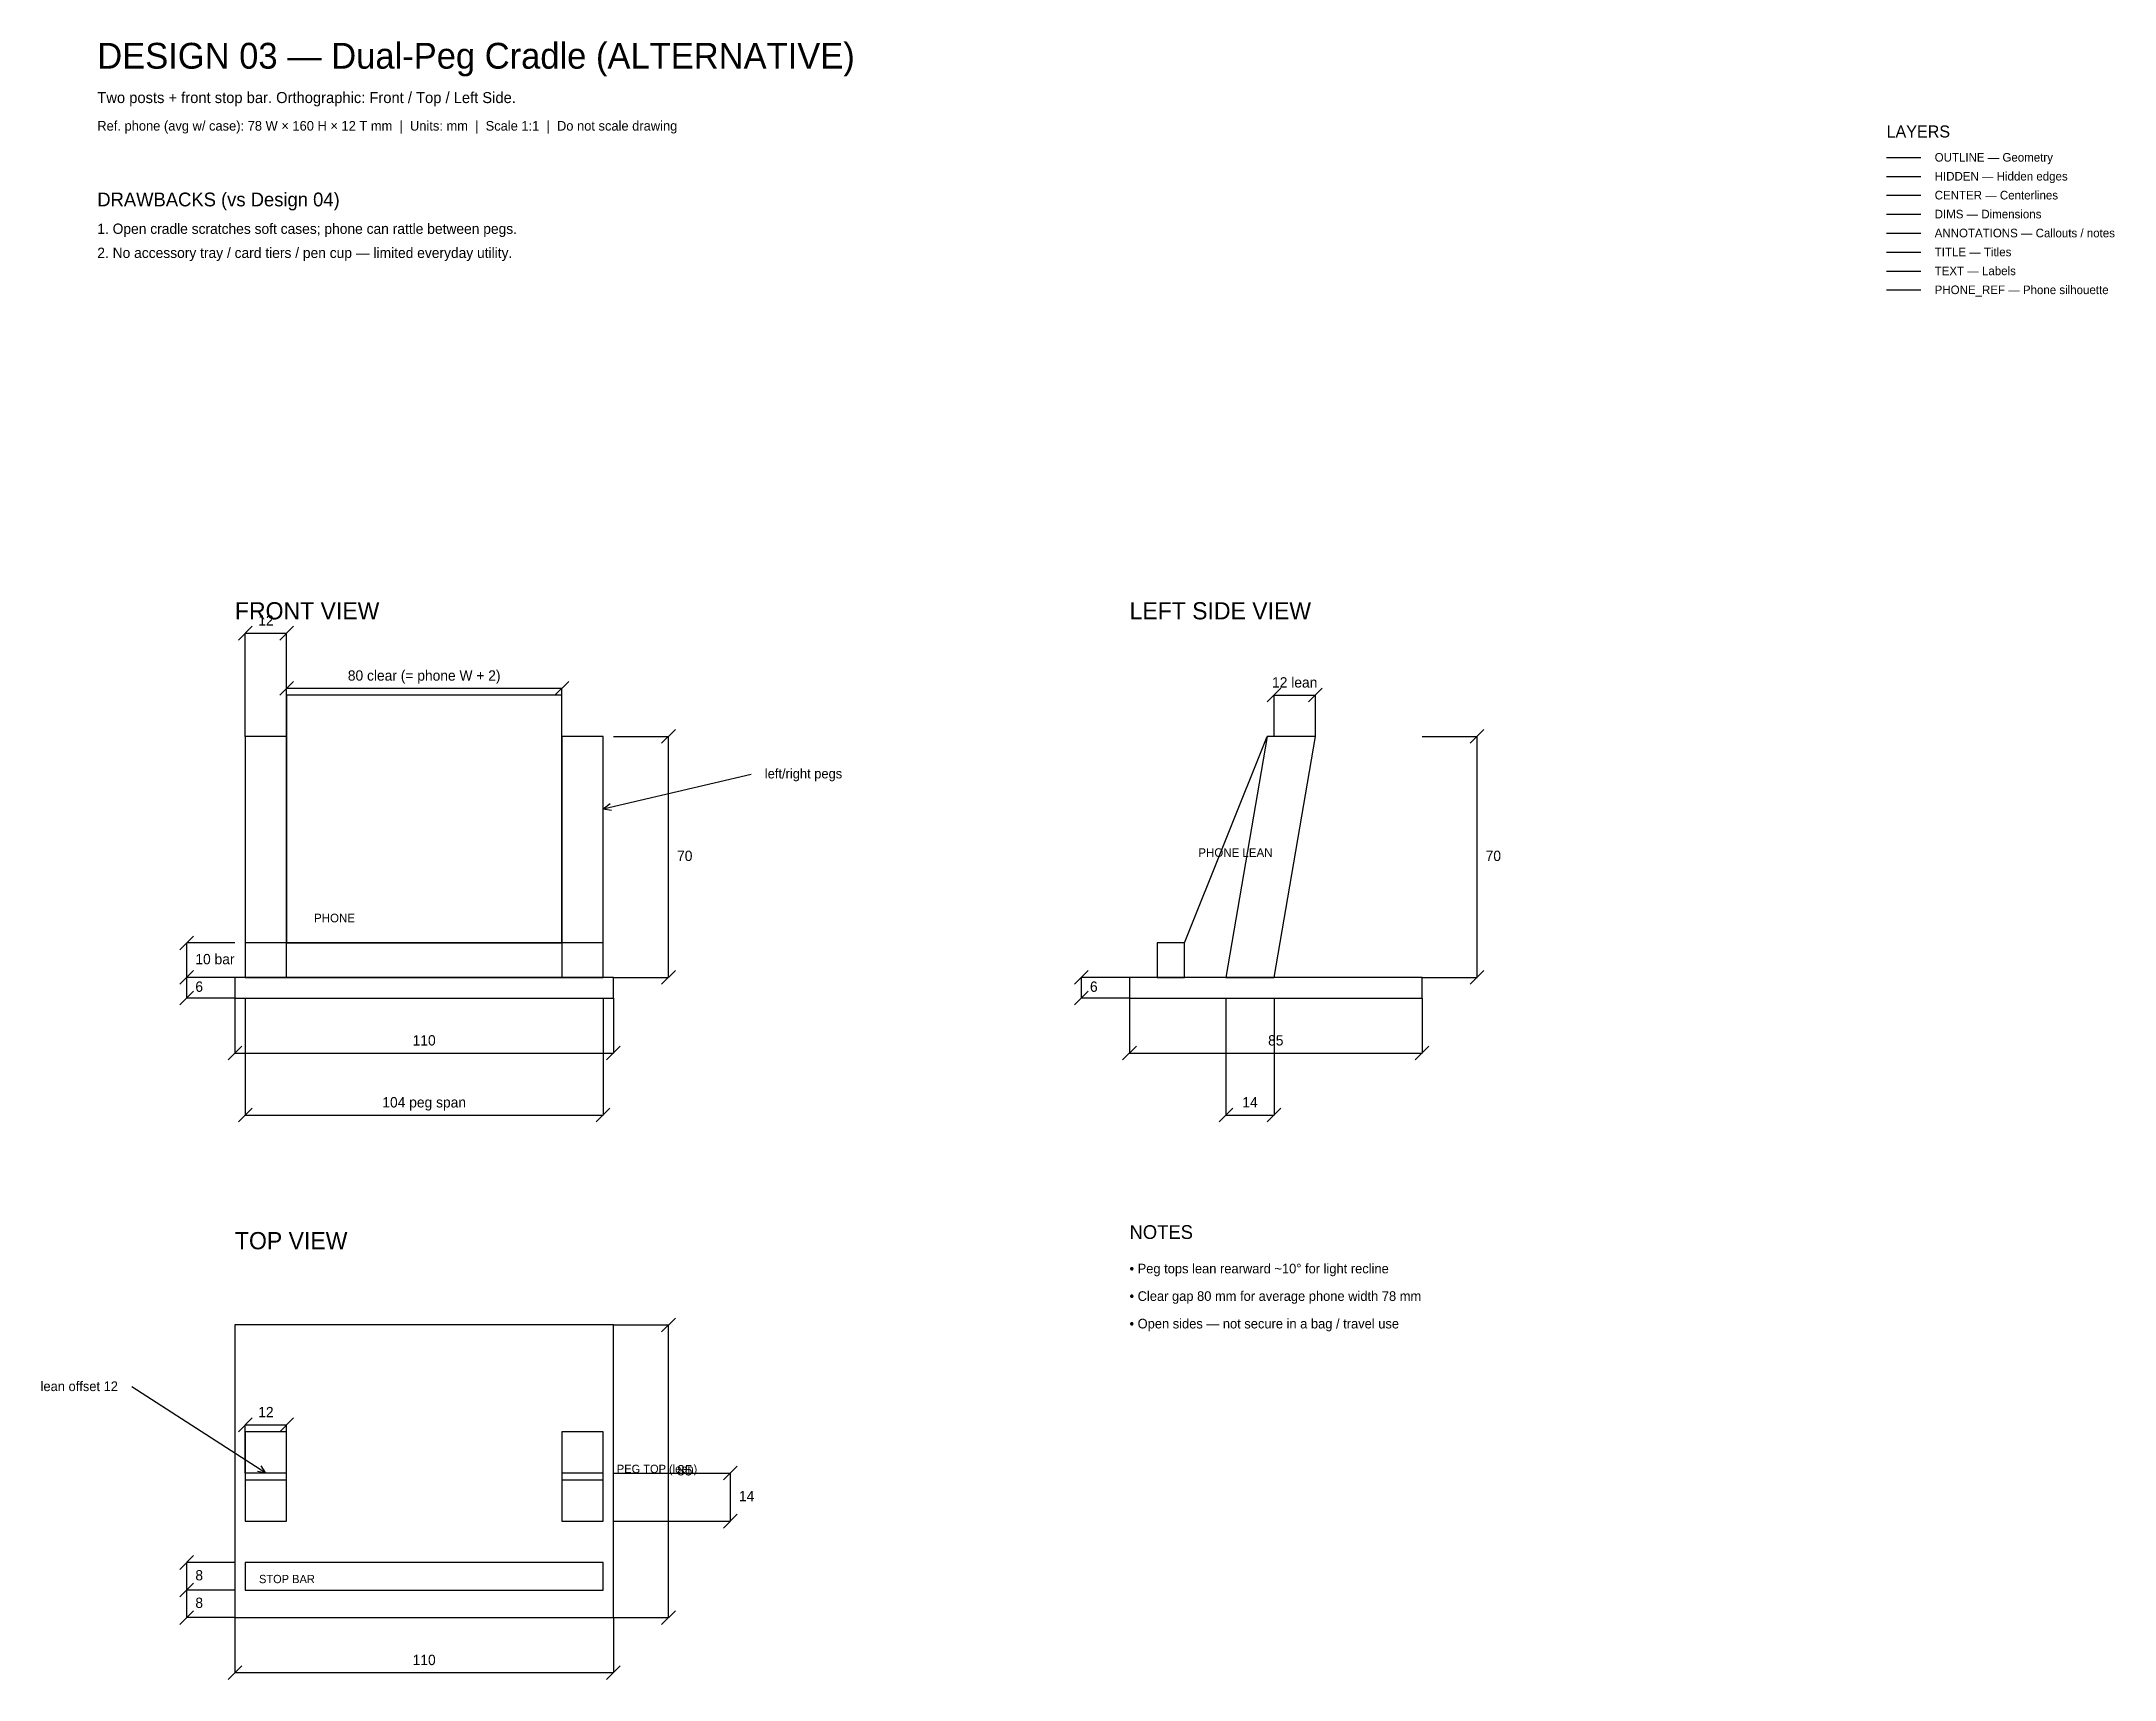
# Model space of a CAD drawing. Header units: millimetres. Extents: x -16 to 586, y -168 to 308.
import ezdxf
from ezdxf.enums import TextEntityAlignment as Align

# ---------------------------------------------------------------- set-up
doc = ezdxf.new("R2010")
doc.units = ezdxf.units.MM
for name, color, linetype in [('ANNOTATIONS', 3, 'Continuous'), ('CENTER', 5, 'Continuous'), ('DIMS', 1, 'Continuous'), ('HIDDEN', 8, 'Continuous'), ('OUTLINE', 7, 'Continuous'), ('PHONE_REF', 6, 'Continuous'), ('TEXT', 4, 'Continuous'), ('TITLE', 2, 'Continuous')]:
    doc.layers.add(name, color=color, linetype=linetype)

msp = doc.modelspace()

# ---------------------------------------------------------------- linework, layer by layer
at = {"layer": 'ANNOTATIONS'}
for p, q in [((520, 252.2), (530, 252.2)), ((147, 85), (190, 95)), ((147, 85), (149.02, 86.47)), ((147, 85), (149.46, 84.57)), ((49, -108), (10, -83)), ((49, -108), (46.54, -107.58)), ((49, -108), (47.59, -105.94))]:
    msp.add_line(p, q, dxfattribs=at)
at = {"layer": 'CENTER'}
msp.add_line((520, 263.2), (530, 263.2), dxfattribs=at)
at = {"layer": 'DIMS'}
for p, q in [((520, 257.7), (530, 257.7)), ((41, 134), (45, 138)), ((43, 106), (43, 136)), ((43, 136), (55, 136)), ((53, 134), (57, 138)), ((55, 106), (55, 136)), ((53, 118), (57, 122)), ((133, 118), (137, 122)), ((55, 106), (55, 120)), ((55, 120), (135, 120)), ((135, 106), (135, 120)), ((340, 116), (344, 120)), ((342, 106), (342, 118)), ((342, 118), (354, 118)), ((352, 116), (356, 120)), ((354, 106), (354, 118)), ((150, 106), (166, 106)), ((164, 104), (168, 108)), ((166, 36), (166, 106)), ((385, 106), (401, 106)), ((399, 104), (403, 108)), ((401, 36), (401, 106)), ((24, 44), (28, 48)), ((40, 46), (26, 46)), ((26, 36), (26, 46)), ((24, 34), (28, 38)), ((24, 34), (28, 38)), ((164, 34), (168, 38)), ((284, 34), (288, 38)), ((399, 34), (403, 38)), ((24, 28), (28, 32)), ((40, 36), (26, 36)), ((26, 30), (26, 36)), ((40, 36), (26, 36)), ((150, 36), (166, 36)), ((284, 28), (288, 32)), ((300, 36), (286, 36)), ((286, 30), (286, 36)), ((385, 36), (401, 36)), ((40, 30), (26, 30)), ((40, 30), (40, 14)), ((43, 30), (43, -4)), ((147, 30), (147, -4)), ((150, 30), (150, 14)), ((300, 30), (286, 30)), ((300, 30), (300, 14)), ((328, 30), (328, -4)), ((342, 30), (342, -4)), ((385, 30), (385, 14)), ((38, 12), (42, 16)), ((40, 14), (150, 14)), ((148, 12), (152, 16)), ((298, 12), (302, 16)), ((300, 14), (385, 14)), ((383, 12), (387, 16)), ((41, -6), (45, -2)), ((43, -4), (147, -4)), ((145, -6), (149, -2)), ((326, -6), (330, -2)), ((328, -4), (342, -4)), ((340, -6), (344, -2)), ((150, -65), (166, -65)), ((164, -67), (168, -63)), ((166, -150), (166, -65)), ((41, -96), (45, -92)), ((43, -108), (43, -94)), ((43, -94), (55, -94)), ((53, -96), (57, -92)), ((55, -108), (55, -94)), ((150, -108), (184, -108)), ((182, -110), (186, -106)), ((184, -122), (184, -108)), ((182, -124), (186, -120)), ((150, -122), (184, -122)), ((24, -136), (28, -132)), ((40, -134), (26, -134)), ((26, -142), (26, -134)), ((24, -144), (28, -140)), ((24, -144), (28, -140)), ((40, -142), (26, -142)), ((26, -150), (26, -142)), ((40, -142), (26, -142)), ((24, -152), (28, -148)), ((40, -150), (26, -150)), ((40, -150), (40, -166)), ((150, -150), (150, -166)), ((150, -150), (166, -150)), ((164, -152), (168, -148)), ((38, -168), (42, -164)), ((40, -166), (150, -166)), ((148, -168), (152, -164))]:
    msp.add_line(p, q, dxfattribs=at)
at = {"layer": 'HIDDEN'}
msp.add_line((520, 268.7), (530, 268.7), dxfattribs=at)
for points in [[(43, -110), (55, -110), (55, -96), (43, -96)], [(135, -110), (147, -110), (147, -96), (135, -96)]]:
    msp.add_lwpolyline(points, close=True, dxfattribs=at)
at = {"layer": 'OUTLINE'}
msp.add_line((520, 274.2), (530, 274.2), dxfattribs=at)
for points in [[(43, 36), (55, 36), (55, 106), (43, 106)], [(135, 36), (147, 36), (147, 106), (135, 106)], [(328, 36), (342, 36), (354, 106), (340, 106)], [(43, 36), (147, 36), (147, 46), (43, 46)], [(308, 36), (316, 36), (316, 46), (308, 46)], [(40, 30), (150, 30), (150, 36), (40, 36)], [(300, 30), (385, 30), (385, 36), (300, 36)], [(40, -150), (150, -150), (150, -65), (40, -65)], [(43, -122), (55, -122), (55, -108), (43, -108)], [(135, -122), (147, -122), (147, -108), (135, -108)], [(43, -142), (147, -142), (147, -134), (43, -134)]]:
    msp.add_lwpolyline(points, close=True, dxfattribs=at)
at = {"layer": 'PHONE_REF'}
for p, q in [((520, 235.7), (530, 235.7)), ((316, 46), (340, 106))]:
    msp.add_line(p, q, dxfattribs=at)
msp.add_lwpolyline([(55, 46), (135, 46), (135, 118), (55, 118)], close=True, dxfattribs=at)
at = {"layer": 'TEXT'}
msp.add_line((520, 241.2), (530, 241.2), dxfattribs=at)
at = {"layer": 'TITLE'}
msp.add_line((520, 246.7), (530, 246.7), dxfattribs=at)

# ---------------------------------------------------------------- texts
at = {"layer": 'ANNOTATIONS'}
for s, height, p in [('DRAWBACKS (vs Design 04)', 4, (0, 260)), ('1. Open cradle scratches soft cases; phone can rattle between pegs.', 3, (0, 252)), ('2. No accessory tray / card tiers / pen cup — limited everyday utility.', 3, (0, 245)), ('left/right pegs', 2.8, (194, 93.8)), ('PEG TOP (lean)', 2.4, (151, -108)), ('STOP BAR', 2.4, (47, -140))]:
    msp.add_text(s, height=height, dxfattribs=at).set_placement(p)
msp.add_text('lean offset 12', height=2.8, dxfattribs=at).set_placement((6, -84.2), align=Align.RIGHT)
at = {"layer": 'DIMS'}
for s, p in [('12', (49, 138.2)), ('80 clear (= phone W + 2)', (95, 122.2)), ('12 lean', (348, 120.2)), ('110', (95, 16.2)), ('85', (342.5, 16.2)), ('104 peg span', (95, -1.8)), ('14', (335, -1.8)), ('12', (49, -91.8)), ('110', (95, -163.8))]:
    msp.add_text(s, height=3, dxfattribs=at).set_placement(p, align=Align.CENTER)
for s, p in [('70', (168.5, 69.8)), ('70', (403.5, 69.8)), ('10 bar', (28.5, 39.8)), ('6', (28.5, 31.8)), ('6', (288.5, 31.8)), ('85', (168.5, -108.7)), ('14', (186.5, -116.2)), ('8', (28.5, -139.2)), ('8', (28.5, -147.2))]:
    msp.add_text(s, height=3, dxfattribs=at).set_placement(p)
at = {"layer": 'PHONE_REF'}
for s, p in [('PHONE LEAN', (320, 71)), ('PHONE', (63, 52))]:
    msp.add_text(s, height=2.5, dxfattribs=at).set_placement(p)
at = {"layer": 'TEXT'}
for s, height, p in [('Two posts + front stop bar. Orthographic: Front / Top / Left Side.', 3.2, (0, 290)), ('Ref. phone (avg w/ case): 78 W × 160 H × 12 T mm  |  Units: mm  |  Scale 1:1  |  Do not scale drawing', 2.8, (0, 282)), ('OUTLINE — Geometry', 2.5, (534, 273)), ('HIDDEN — Hidden edges', 2.5, (534, 267.5)), ('CENTER — Centerlines', 2.5, (534, 262)), ('DIMS — Dimensions', 2.5, (534, 256.5)), ('ANNOTATIONS — Callouts / notes', 2.5, (534, 251)), ('TITLE — Titles', 2.5, (534, 245.5)), ('TEXT — Labels', 2.5, (534, 240)), ('PHONE_REF — Phone silhouette', 2.5, (534, 234.5)), ('• Peg tops lean rearward ~10° for light recline', 2.8, (300, -50)), ('• Clear gap 80 mm for average phone width 78 mm', 2.8, (300, -58)), ('• Open sides — not secure in a bag / travel use', 2.8, (300, -66))]:
    msp.add_text(s, height=height, dxfattribs=at).set_placement(p)
at = {"layer": 'TITLE'}
for s, height, p in [('DESIGN 03 — Dual-Peg Cradle (ALTERNATIVE)', 7.5, (0, 300)), ('LAYERS', 3.5, (520, 280)), ('FRONT VIEW', 5, (40, 140)), ('LEFT SIDE VIEW', 5, (300, 140)), ('NOTES', 4, (300, -40)), ('TOP VIEW', 5, (40, -43))]:
    msp.add_text(s, height=height, dxfattribs=at).set_placement(p)

doc.saveas('drawing.dxf')
